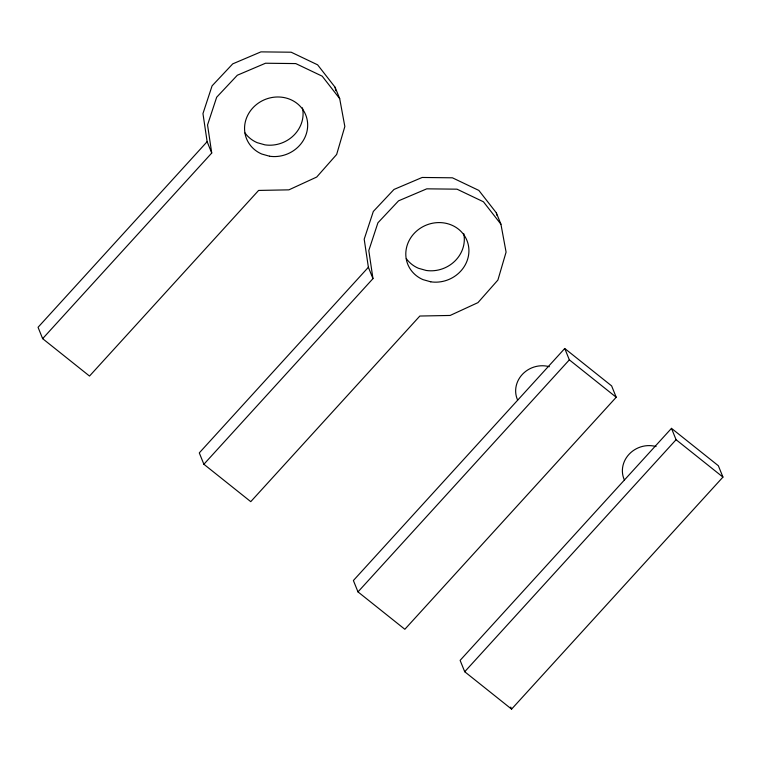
<?xml version="1.0" encoding="UTF-8"?>
<svg xmlns="http://www.w3.org/2000/svg" width="761" height="761" viewBox="0 0 761 761"><rect width="100%" height="100%" fill="white"/><g stroke="black" fill="none" stroke-linecap="round" stroke-linejoin="round"><path stroke-width="1.14" d="M207.135 141.67L38.05 327.297L42.645 338.655L89.513 376.058L258.607 190.431L288.904 189.85L316.719 177.037L336.657 154.454L344.838 126.516L339.691 98.616L335.097 87.258L317.613 64.828L291.178 52.214L260.937 51.872L232.742 63.857L212.081 85.85L202.959 113.589L207.135 141.67L211.729 153.037L42.645 338.655M368.381 267.273L199.287 452.89L203.881 464.258L250.759 501.651L419.844 316.034L450.141 315.454L477.956 302.631L497.894 280.058L506.084 252.11L500.928 224.21L496.343 212.852L478.85 190.421L452.424 177.808L422.174 177.465L393.989 189.451L373.318 211.453L364.196 239.182L368.381 267.273L372.966 278.631L203.881 464.258M564.748 348.49L353.389 580.519L357.984 591.887L404.852 629.28L616.21 397.252L611.625 385.894L564.748 348.49L569.342 359.858L616.21 397.252M357.984 591.887L569.342 359.858M671.487 428.348L460.12 660.367L464.714 671.735L511.592 709.128L722.95 477.099L718.355 465.742L671.487 428.348L676.072 439.706L722.95 477.099M464.714 671.735L676.072 439.706M500.928 224.21L483.444 201.789L457.009 189.175L426.769 188.833L398.574 200.818L377.913 222.811L368.79 250.55L372.966 278.631M339.691 98.616L322.207 76.186L295.772 63.582L265.522 63.23L237.337 75.225L216.676 97.218L207.544 124.947L211.729 153.037M510.755 707.064L511.592 709.128M496.343 212.852L496.771 215.173M335.097 87.258L335.744 90.74M302.45 107.843A31.895 29.441 -22 0 1 264.942 144.856L257.18 142.668A31.895 29.441 -22 0 1 245.042 132.985M463.687 233.446A31.895 29.441 -22 0 1 426.179 270.459L418.417 268.262A31.895 29.441 -22 0 1 406.288 258.588M517.642 400.086A25.513 23.553 -22 0 1 522.512 374.222A25.513 23.553 -22 0 1 549.337 366.716M624.372 479.934A25.513 23.553 -22 0 1 629.252 454.079A25.513 23.553 -22 0 1 656.068 446.564M269.537 156.224L261.765 154.026A31.895 29.441 -22 0 1 256.704 104.333A31.895 29.441 -22 0 1 306.873 118.497A31.895 29.441 -22 0 1 269.537 156.224M430.774 281.817L423.011 279.629A31.895 29.441 -22 0 1 417.951 229.936A31.895 29.441 -22 0 1 468.12 244.091A31.895 29.441 -22 0 1 430.774 281.817"/></g></svg>
